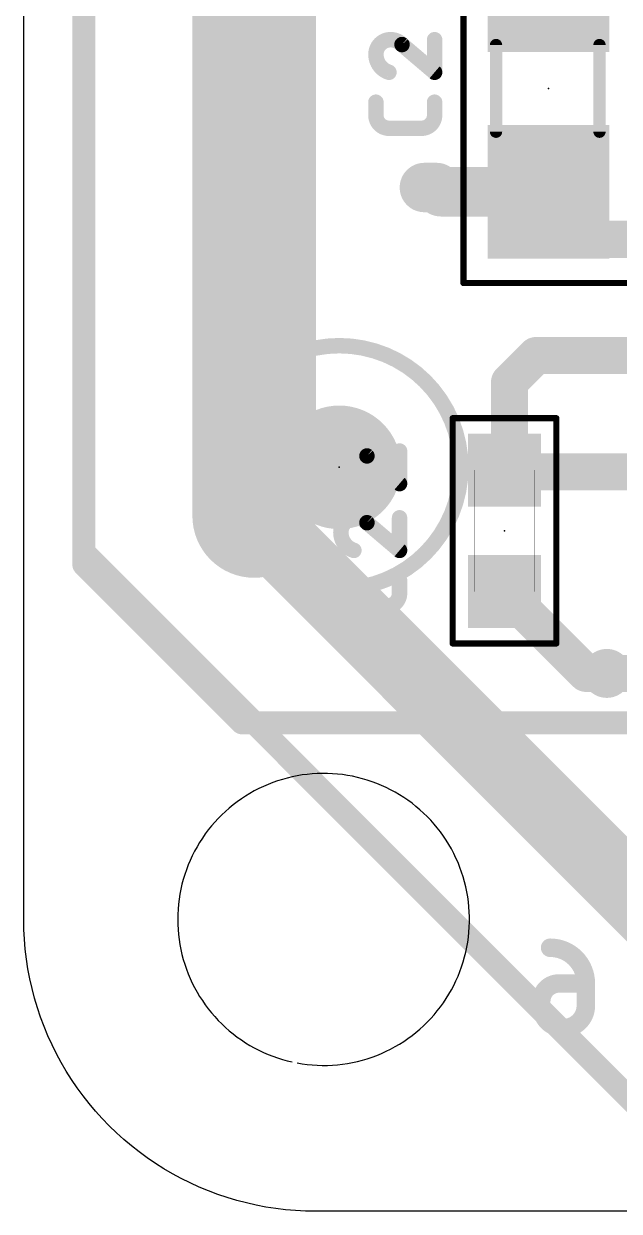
# Model space of a CAD drawing. Extents: x 23.6 to 57.9, y 14.1 to 54.9.
# Drawn here: x 23.61 to 28.5, y 14.09 to 23.85 of the extents above; entities that cross this region are included whole.
import ezdxf

# ---------------------------------------------------------------- set-up
doc = ezdxf.new("R2010")
doc.units = 0
for name, color, linetype in [('1', 12, 'CONTINUOUS'), ('15', 30, 'CONTINUOUS'), ('16', 132, 'CONTINUOUS'), ('18', 110, 'CONTINUOUS'), ('2', 41, 'CONTINUOUS'), ('20', 31, 'CONTINUOUS'), ('23', 53, 'CONTINUOUS'), ('24', 53, 'CONTINUOUS'), ('25', 253, 'CONTINUOUS'), ('26', 253, 'CONTINUOUS'), ('39', 12, 'CONTINUOUS'), ('42', 132, 'CONTINUOUS'), ('51', 253, 'CONTINUOUS')]:
    doc.layers.add(name, color=color, linetype=linetype)

# ---------------------------------------------------------------- blocks, each defined once
blk = doc.blocks.new('RECT')
blk.add_solid([(-0.5, -0.5), (0.5, -0.5), (-0.5, 0.5), (0.5, 0.5)])
blk = doc.blocks.new('PIE')
at = {"const_width": 0.5}
blk.add_lwpolyline([(0, -0.25, 1), (0, 0.25, 1), (0, -0.25)], format="xyb", dxfattribs=at)
blk = doc.blocks.new('ROUNDV')
at = {"const_width": 0.5}
blk.add_lwpolyline([(0, -0.25, 1), (0, 0.25, 1), (0, -0.25)], format="xyb", dxfattribs=at)

msp = doc.modelspace()

# ---------------------------------------------------------------- linework, layer by layer
at = {"layer": '1'}
for points, const_width in [([(25.5, 19.8), (25.5, 27)], 1.016), ([(27, 22.5), (26.9, 22.5)], 0.4064), ([(27.035, 22.465), (27, 22.5)], 0.4064), ([(27.921, 22.465), (27.035, 22.465)], 0.4064), ([(28.312, 22.074), (27.921, 22.465)], 0.3048), ([(29.3, 22.074), (28.312, 22.074)], 0.3048), ([(27.819, 21.119), (27.6, 20.9)], 0.3048), ([(29.379, 21.119), (27.819, 21.119)], 0.3048), ([(27.6, 20.9), (27.6, 20.219)], 0.3048), ([(27.6, 20.219), (27.559, 20.178)], 0.3048), ([(27.559, 20.178), (27.573, 20.164)], 0.3048), ([(27.655, 20.164), (27.6, 20.219)], 0.3048), ([(29.379, 20.164), (27.655, 20.164)], 0.3048), ([(30, 15.3), (25.5, 19.8)], 0.6096), ([(28.231, 18.506), (27.559, 19.178)], 0.3048), ([(28.4, 18.506), (28.231, 18.506)], 0.3048), ([(29.117, 18.506), (28.4, 18.506)], 0.3048)]:
    msp.add_lwpolyline(points, dxfattribs=dict(at, const_width=const_width))
for points, const_width in [([(26.9, 22.6016, 1), (26.9, 22.3984)], 0.2032), ([(27.0718, 22.5718, 1), (26.9282, 22.4282)], 0.2032), ([(27.035, 22.5666, 1), (27.035, 22.3634)], 0.2032), ([(27, 22.3984, 1), (27, 22.6016)], 0.2032), ([(27.921, 22.3634, 1), (27.921, 22.5666)], 0.2032), ([(26.9632, 22.3932, 1), (27.1068, 22.5368)], 0.2032), ([(27.9749, 22.5189, 1), (27.8671, 22.4111)], 0.1524), ([(28.312, 22.1502, 1), (28.312, 21.9978)], 0.1524), ([(28.2581, 22.0201, 1), (28.3659, 22.1279)], 0.1524), ([(27.819, 21.1952, 1), (27.819, 21.0428)], 0.1524), ([(27.8729, 21.0651, 1), (27.7651, 21.1729)], 0.1524), ([(27.6762, 20.9, 1), (27.5238, 20.9)], 0.1524), ([(27.5461, 20.9539, 1), (27.6539, 20.8461)], 0.1524), ([(27.6129, 20.2319, 1), (27.5051, 20.1241)], 0.1524), ([(27.5051, 20.2319, 1), (27.6129, 20.1241)], 0.1524), ([(27.6539, 20.2729, 1), (27.5461, 20.1651)], 0.1524), ([(27.6539, 20.1651, 1), (27.5461, 20.2729)], 0.1524), ([(27.655, 20.2402, 1), (27.655, 20.0878)], 0.1524), ([(27.5191, 20.1101, 1), (27.6269, 20.2179)], 0.1524), ([(27.5238, 20.219, 1), (27.6762, 20.219)], 0.1524), ([(27.6011, 20.1101, 1), (27.7089, 20.2179)], 0.1524), ([(25.246, 19.8, 1), (25.754, 19.8)], 0.508), ([(25.6078, 19.9078, 1), (25.3922, 19.6922)], 0.3048), ([(27.6129, 19.2319, 1), (27.5051, 19.1241)], 0.1524), ([(28.231, 18.5822, 1), (28.231, 18.4298)], 0.1524), ([(28.4, 18.5822, 1), (28.4, 18.4298)], 0.1524), ([(28.4, 18.4298, 1), (28.4, 18.5822)], 0.1524), ([(28.1771, 18.4521, 1), (28.2849, 18.5599)], 0.1524)]:
    msp.add_lwpolyline(points, format="xyb", dxfattribs=dict(at, const_width=const_width))
at = {"layer": '15', "const_width": 0.19}
for points in [[(24.1, 50), (24.1, 19.4)], [(24.1, 19.4), (25.4, 18.1)], [(25.4, 18.1), (32, 18.1)]]:
    msp.add_lwpolyline(points, dxfattribs=at)
at = {"layer": '15', "const_width": 0.095}
for points in [[(24.1336, 19.4336, 1), (24.0664, 19.3664)], [(24.0525, 19.4, 1), (24.1475, 19.4)], [(25.4, 18.1475, 1), (25.4, 18.0525)], [(25.3664, 18.0664, 1), (25.4336, 18.1336)]]:
    msp.add_lwpolyline(points, format="xyb", dxfattribs=at)
at = {"layer": '2', "const_width": 0.19}
for points in [[(24.1, 19.5), (24.1, 48.3)], [(29, 14.6), (24.1, 19.5)]]:
    msp.add_lwpolyline(points, dxfattribs=at)
at = {"layer": '2', "const_width": 0.095}
for points in [[(24.1336, 19.5336, 1), (24.0664, 19.4664)], [(24.0525, 19.5, 1), (24.1475, 19.5)]]:
    msp.add_lwpolyline(points, format="xyb", dxfattribs=at)
at = {"layer": '20'}
for p, q in [((23.605, 16.484), (23.605, 52.21)), ((25.8946, 17.671), (25.8535, 17.6641)), ((25.9359, 17.6764), (25.8946, 17.671)), ((25.9774, 17.6803), (25.9359, 17.6764)), ((26.019, 17.6829), (25.9774, 17.6803)), ((26.0606, 17.6839), (26.019, 17.6829)), ((26.1022, 17.6836), (26.0606, 17.6839)), ((26.1438, 17.6818), (26.1022, 17.6836)), ((26.1854, 17.6785), (26.1438, 17.6818)), ((26.2268, 17.6739), (26.1854, 17.6785)), ((26.268, 17.6677), (26.2268, 17.6739)), ((25.576, 17.5771), (25.5383, 17.5593)), ((25.6142, 17.5936), (25.576, 17.5771)), ((25.653, 17.6088), (25.6142, 17.5936)), ((25.6923, 17.6227), (25.653, 17.6088)), ((25.732, 17.6351), (25.6923, 17.6227)), ((25.7722, 17.6462), (25.732, 17.6351)), ((25.8127, 17.6559), (25.7722, 17.6462)), ((25.8535, 17.6641), (25.8127, 17.6559)), ((26.3089, 17.6602), (26.268, 17.6677)), ((26.3496, 17.6512), (26.3089, 17.6602)), ((26.39, 17.6408), (26.3496, 17.6512)), ((26.4299, 17.6291), (26.39, 17.6408)), ((26.4694, 17.6159), (26.4299, 17.6291)), ((26.5085, 17.6014), (26.4694, 17.6159)), ((26.547, 17.5855), (26.5085, 17.6014)), ((26.5849, 17.5684), (26.547, 17.5855)), ((25.3946, 17.4752), (25.3606, 17.4511)), ((25.4294, 17.4981), (25.3946, 17.4752)), ((25.465, 17.5197), (25.4294, 17.4981)), ((25.5013, 17.5401), (25.465, 17.5197)), ((25.5383, 17.5593), (25.5013, 17.5401)), ((26.6223, 17.5499), (26.5849, 17.5684)), ((26.6589, 17.5301), (26.6223, 17.5499)), ((26.6949, 17.5091), (26.6589, 17.5301)), ((26.7301, 17.4868), (26.6949, 17.5091)), ((26.7645, 17.4633), (26.7301, 17.4868)), ((25.2952, 17.3995), (25.2639, 17.3721)), ((25.3275, 17.4259), (25.2952, 17.3995)), ((25.3606, 17.4511), (25.3275, 17.4259)), ((26.7981, 17.4387), (26.7645, 17.4633)), ((26.8308, 17.4128), (26.7981, 17.4387)), ((26.8625, 17.3859), (26.8308, 17.4128)), ((26.8934, 17.3579), (26.8625, 17.3859)), ((25.176, 17.2833), (25.1488, 17.2518)), ((25.2043, 17.3139), (25.176, 17.2833)), ((25.2336, 17.3435), (25.2043, 17.3139)), ((25.2639, 17.3721), (25.2336, 17.3435)), ((26.9232, 17.3288), (26.8934, 17.3579)), ((26.952, 17.2987), (26.9232, 17.3288)), ((26.9798, 17.2677), (26.952, 17.2987)), ((25.0977, 17.186), (25.074, 17.1518)), ((25.1227, 17.2193), (25.0977, 17.186)), ((25.1488, 17.2518), (25.1227, 17.2193)), ((27.0064, 17.2357), (26.9798, 17.2677)), ((27.0319, 17.2027), (27.0064, 17.2357)), ((27.0563, 17.169), (27.0319, 17.2027)), ((25.0514, 17.1168), (25.03, 17.081)), ((25.074, 17.1518), (25.0514, 17.1168)), ((27.0795, 17.1344), (27.0563, 17.169)), ((27.1014, 17.099), (27.0795, 17.1344)), ((27.1222, 17.0628), (27.1014, 17.099)), ((24.9911, 17.0073), (24.9736, 16.9695)), ((25.01, 17.0445), (24.9911, 17.0073)), ((25.03, 17.081), (25.01, 17.0445)), ((27.1416, 17.026), (27.1222, 17.0628)), ((27.1598, 16.9885), (27.1416, 17.026)), ((27.1766, 16.9504), (27.1598, 16.9885)), ((24.9426, 16.8922), (24.9291, 16.8528)), ((24.9574, 16.9312), (24.9426, 16.8922)), ((24.9736, 16.9695), (24.9574, 16.9312)), ((27.1922, 16.9118), (27.1766, 16.9504)), ((27.2063, 16.8726), (27.1922, 16.9118)), ((24.917, 16.813), (24.9062, 16.7727)), ((24.9291, 16.8528), (24.917, 16.813)), ((27.2191, 16.833), (27.2063, 16.8726)), ((27.2306, 16.7929), (27.2191, 16.833)), ((27.2406, 16.7525), (27.2306, 16.7929)), ((24.8969, 16.7321), (24.889, 16.6912)), ((24.9062, 16.7727), (24.8969, 16.7321)), ((27.2492, 16.7117), (27.2406, 16.7525)), ((27.2564, 16.6707), (27.2492, 16.7117)), ((24.8775, 16.6087), (24.8739, 16.5673)), ((24.8825, 16.6501), (24.8775, 16.6087)), ((24.889, 16.6912), (24.8825, 16.6501)), ((27.2622, 16.6294), (27.2564, 16.6707)), ((27.2665, 16.588), (27.2622, 16.6294)), ((24.8717, 16.5256), (24.871, 16.484)), ((24.8739, 16.5673), (24.8717, 16.5256)), ((27.2694, 16.5465), (27.2665, 16.588)), ((27.2708, 16.5048), (27.2694, 16.5465)), ((27.2708, 16.4632), (27.2708, 16.5048)), ((23.6064, 16.4021), (23.605, 16.484)), ((23.6106, 16.3203), (23.6064, 16.4021)), ((24.871, 16.484), (24.8717, 16.4423)), ((24.8717, 16.4423), (24.8739, 16.4007)), ((24.8739, 16.4007), (24.8775, 16.3593)), ((27.2665, 16.38), (27.2694, 16.4215)), ((27.2694, 16.4215), (27.2708, 16.4632)), ((23.6176, 16.2387), (23.6106, 16.3203)), ((24.8775, 16.3593), (24.8825, 16.3179)), ((24.8825, 16.3179), (24.889, 16.2768)), ((27.2564, 16.2973), (27.2622, 16.3386)), ((27.2622, 16.3386), (27.2665, 16.38)), ((23.6273, 16.1573), (23.6176, 16.2387)), ((24.889, 16.2768), (24.8969, 16.2359)), ((24.8969, 16.2359), (24.9062, 16.1953)), ((27.2306, 16.1751), (27.2406, 16.2155)), ((27.2406, 16.2155), (27.2492, 16.2563)), ((27.2492, 16.2563), (27.2564, 16.2973)), ((23.6399, 16.0764), (23.6273, 16.1573)), ((24.9062, 16.1953), (24.917, 16.155)), ((24.917, 16.155), (24.9291, 16.1152)), ((24.9291, 16.1152), (24.9426, 16.0757)), ((27.2063, 16.0954), (27.2191, 16.135)), ((27.2191, 16.135), (27.2306, 16.1751)), ((23.6552, 15.9959), (23.6399, 16.0764)), ((24.9426, 16.0757), (24.9574, 16.0368)), ((24.9574, 16.0368), (24.9736, 15.9984)), ((27.1598, 15.9795), (27.1766, 16.0176)), ((27.1766, 16.0176), (27.1922, 16.0562)), ((27.1922, 16.0562), (27.2063, 16.0954)), ((23.6732, 15.916), (23.6552, 15.9959)), ((23.694, 15.8368), (23.6732, 15.916)), ((24.9736, 15.9984), (24.9911, 15.9607)), ((24.9911, 15.9607), (25.01, 15.9235)), ((25.01, 15.9235), (25.03, 15.887)), ((27.1222, 15.9052), (27.1416, 15.942)), ((27.1416, 15.942), (27.1598, 15.9795)), ((23.7174, 15.7583), (23.694, 15.8368)), ((25.03, 15.887), (25.0514, 15.8512)), ((25.0514, 15.8512), (25.074, 15.8162)), ((25.074, 15.8162), (25.0977, 15.782)), ((27.0563, 15.799), (27.0795, 15.8336)), ((27.0795, 15.8336), (27.1014, 15.869)), ((27.1014, 15.869), (27.1222, 15.9052)), ((23.7435, 15.6806), (23.7174, 15.7583)), ((25.0977, 15.782), (25.1227, 15.7487)), ((25.1227, 15.7487), (25.1488, 15.7162)), ((25.1488, 15.7162), (25.176, 15.6847)), ((26.9798, 15.7003), (27.0064, 15.7323)), ((27.0064, 15.7323), (27.0319, 15.7652)), ((27.0319, 15.7652), (27.0563, 15.799)), ((23.7723, 15.6039), (23.7435, 15.6806)), ((25.176, 15.6847), (25.2043, 15.6541)), ((25.2043, 15.6541), (25.2336, 15.6245)), ((25.2336, 15.6245), (25.2639, 15.5959)), ((26.8934, 15.6101), (26.9232, 15.6392)), ((26.9232, 15.6392), (26.952, 15.6692)), ((26.952, 15.6692), (26.9798, 15.7003)), ((23.8036, 15.5282), (23.7723, 15.6039)), ((23.8375, 15.4537), (23.8036, 15.5282)), ((25.2639, 15.5959), (25.2952, 15.5685)), ((25.2952, 15.5685), (25.3275, 15.5421)), ((25.3275, 15.5421), (25.3606, 15.5169)), ((26.7645, 15.5047), (26.7981, 15.5293)), ((26.7981, 15.5293), (26.8308, 15.5551)), ((26.8308, 15.5551), (26.8625, 15.5821)), ((26.8625, 15.5821), (26.8934, 15.6101)), ((23.874, 15.3803), (23.8375, 15.4537)), ((25.3606, 15.5169), (25.3946, 15.4928)), ((25.3946, 15.4928), (25.4294, 15.4699)), ((25.4294, 15.4699), (25.465, 15.4483)), ((25.465, 15.4483), (25.5013, 15.4278)), ((25.5013, 15.4278), (25.5383, 15.4087)), ((26.6223, 15.4181), (26.6589, 15.4379)), ((26.6589, 15.4379), (26.6949, 15.4589)), ((26.6949, 15.4589), (26.7301, 15.4812)), ((26.7301, 15.4812), (26.7645, 15.5047)), ((23.9129, 15.3082), (23.874, 15.3803)), ((25.5383, 15.4087), (25.576, 15.3909)), ((25.576, 15.3909), (25.6142, 15.3743)), ((25.6142, 15.3743), (25.653, 15.3592)), ((25.653, 15.3592), (25.6923, 15.3453)), ((25.6923, 15.3453), (25.732, 15.3329)), ((25.732, 15.3329), (25.7722, 15.3218)), ((26.3496, 15.3168), (26.39, 15.3272)), ((26.39, 15.3272), (26.4299, 15.3389)), ((26.4299, 15.3389), (26.4694, 15.3521)), ((26.4694, 15.3521), (26.5085, 15.3666)), ((26.5085, 15.3666), (26.547, 15.3824)), ((26.547, 15.3824), (26.5849, 15.3996)), ((26.5849, 15.3996), (26.6223, 15.4181)), ((23.9542, 15.2375), (23.9129, 15.3082)), ((23.998, 15.1683), (23.9542, 15.2375)), ((25.7722, 15.3218), (25.8127, 15.3121)), ((25.8535, 15.3039), (25.8946, 15.297)), ((25.8946, 15.297), (25.9359, 15.2916)), ((25.9359, 15.2916), (25.9774, 15.2877)), ((25.9774, 15.2877), (26.019, 15.2851)), ((26.019, 15.2851), (26.0606, 15.2841)), ((26.0606, 15.2841), (26.1022, 15.2844)), ((26.1022, 15.2844), (26.1438, 15.2862)), ((26.1438, 15.2862), (26.1854, 15.2895)), ((26.1854, 15.2895), (26.2268, 15.2941)), ((26.2268, 15.2941), (26.268, 15.3003)), ((26.268, 15.3003), (26.3089, 15.3078)), ((26.3089, 15.3078), (26.3496, 15.3168)), ((24.0441, 15.1005), (23.998, 15.1683)), ((24.0925, 15.0344), (24.0441, 15.1005)), ((24.1431, 14.97), (24.0925, 15.0344)), ((24.1958, 14.9074), (24.1431, 14.97)), ((24.2507, 14.8466), (24.1958, 14.9074)), ((24.3076, 14.7876), (24.2507, 14.8466)), ((24.3666, 14.7307), (24.3076, 14.7876)), ((24.4274, 14.6758), (24.3666, 14.7307)), ((24.49, 14.6231), (24.4274, 14.6758)), ((24.5544, 14.5725), (24.49, 14.6231)), ((24.6205, 14.5241), (24.5544, 14.5725)), ((24.6883, 14.478), (24.6205, 14.5241)), ((24.7575, 14.4342), (24.6883, 14.478)), ((24.8282, 14.3929), (24.7575, 14.4342)), ((24.9003, 14.354), (24.8282, 14.3929)), ((24.9737, 14.3175), (24.9003, 14.354)), ((25.0482, 14.2836), (24.9737, 14.3175)), ((25.1239, 14.2523), (25.0482, 14.2836)), ((25.2006, 14.2235), (25.1239, 14.2523)), ((25.2783, 14.1974), (25.2006, 14.2235)), ((25.3568, 14.174), (25.2783, 14.1974)), ((25.436, 14.1532), (25.3568, 14.174)), ((25.5159, 14.1352), (25.436, 14.1532)), ((25.5964, 14.1199), (25.5159, 14.1352)), ((25.6773, 14.1073), (25.5964, 14.1199)), ((25.7587, 14.0976), (25.6773, 14.1073)), ((25.8403, 14.0906), (25.7587, 14.0976)), ((25.9221, 14.0864), (25.8403, 14.0906)), ((26.004, 14.085), (25.9221, 14.0864)), ((54.709, 14.085), (26.004, 14.085))]:
    msp.add_line(p, q, dxfattribs=at)
at = {"layer": '23'}
for p in [(27.921, 23.315), (27.559, 19.678)]:
    msp.add_point(p, dxfattribs=at)
at = {"layer": '24'}
msp.add_point((26.2, 20.2), dxfattribs=at)
at = {"layer": '25'}
for points, const_width in [([(26.6221, 23.7152, 0.4142), (26.5014, 23.5945)], 0.127), ([(26.6221, 23.7469, 1), (26.622, 23.6834)], 0.0635), ([(26.7159, 23.675, 0.2053), (26.6221, 23.7152)], 0.127), ([(26.622, 23.6834, 1), (26.6221, 23.7469)], 0.0635), ([(26.7365, 23.6992, 1), (26.6953, 23.6508)], 0.0635), ([(26.6929, 23.6531, 1), (26.7389, 23.6969)], 0.0635), ([(27.0157, 23.7152, 1), (26.9522, 23.7152)], 0.0635), ([(26.5014, 23.5945, 0.3252), (26.6086, 23.4471)], 0.127), ([(26.5331, 23.5945, 1), (26.4696, 23.5945)], 0.0635), ([(26.4696, 23.5945, 1), (26.5331, 23.5945)], 0.0635), ([(26.5989, 23.4169, 1), (26.6184, 23.4773)], 0.0635), ([(26.9522, 23.4471, 1), (27.0157, 23.4471)], 0.0635), ([(26.9634, 23.4229, 1), (27.0046, 23.4713)], 0.0635), ([(26.5331, 23.2015, 1), (26.4696, 23.2015)], 0.0635), ([(27.0157, 23.2015, 1), (26.9522, 23.2015)], 0.0635), ([(26.5014, 23.0943, 0.4142), (26.6086, 22.987)], 0.127), ([(26.5331, 23.0943, 1), (26.4696, 23.0943)], 0.0635), ([(26.8768, 22.987, 0.4142), (26.984, 23.0943)], 0.127), ([(27.0157, 23.0943, 1), (26.9522, 23.0943)], 0.0635), ([(26.4696, 23.0943, 1), (26.5331, 23.0943)], 0.0635), ([(26.6086, 23.0188, 1), (26.6086, 22.9553)], 0.0635), ([(26.6086, 22.9553, 1), (26.6086, 23.0188)], 0.0635), ([(26.8768, 23.0188, 1), (26.8768, 22.9553)], 0.0635), ([(26.8768, 22.9553, 1), (26.8768, 23.0188)], 0.0635), ([(26.9522, 23.0943, 1), (27.0157, 23.0943)], 0.0635), ([(26.3338, 20.3339, 0.4142), (26.2131, 20.2132)], 0.127), ([(26.4276, 20.2936, 0.2053), (26.3338, 20.3339)], 0.127), ([(26.3338, 20.3656, 1), (26.3338, 20.3021)], 0.0635), ([(26.3338, 20.3021, 1), (26.3338, 20.3656)], 0.0635), ([(26.4482, 20.3178, 1), (26.4071, 20.2694)], 0.0635), ([(26.4046, 20.2717, 1), (26.4506, 20.3155)], 0.0635), ([(26.7275, 20.3339, 1), (26.664, 20.3339)], 0.0635), ([(26.2131, 20.2132, 0.3252), (26.3204, 20.0657)], 0.127), ([(26.2449, 20.2132, 1), (26.1814, 20.2132)], 0.0635), ([(26.1814, 20.2132, 1), (26.2449, 20.2132)], 0.0635), ([(26.3106, 20.0355, 1), (26.3302, 20.096)], 0.0635), ([(26.6752, 20.0416, 1), (26.7163, 20.0899)], 0.0635), ([(26.664, 20.0657, 1), (26.7275, 20.0657)], 0.0635), ([(26.3338, 19.7852, 0.4142), (26.2131, 19.6646)], 0.127), ([(26.4276, 19.745, 0.2053), (26.3338, 19.7852)], 0.127), ([(26.3338, 19.817, 1), (26.3338, 19.7535)], 0.0635), ([(26.3338, 19.7535, 1), (26.3338, 19.817)], 0.0635), ([(26.7275, 19.7852, 1), (26.664, 19.7852)], 0.0635), ([(26.2131, 19.6646, 0.3252), (26.3204, 19.5171)], 0.127), ([(26.2449, 19.6646, 1), (26.1814, 19.6646)], 0.0635), ([(26.4482, 19.7692, 1), (26.4071, 19.7208)], 0.0635), ([(26.4046, 19.7231, 1), (26.4506, 19.7669)], 0.0635), ([(26.1814, 19.6646, 1), (26.2449, 19.6646)], 0.0635), ([(26.3106, 19.4869, 1), (26.3302, 19.5473)], 0.0635), ([(26.664, 19.5171, 1), (26.7275, 19.5171)], 0.0635), ([(26.6752, 19.4929, 1), (26.7163, 19.5413)], 0.0635), ([(26.2449, 19.2715, 1), (26.1814, 19.2715)], 0.0635), ([(26.7275, 19.2715, 1), (26.664, 19.2715)], 0.0635), ([(26.2131, 19.1643, 0.4142), (26.3204, 19.057)], 0.127), ([(26.2449, 19.1643, 1), (26.1814, 19.1643)], 0.0635), ([(26.1814, 19.1643, 1), (26.2449, 19.1643)], 0.0635), ([(26.5885, 19.057, 0.4142), (26.6957, 19.1643)], 0.127), ([(26.7275, 19.1643, 1), (26.664, 19.1643)], 0.0635), ([(26.664, 19.1643, 1), (26.7275, 19.1643)], 0.0635), ([(26.3204, 19.0888, 1), (26.3204, 19.0253)], 0.0635), ([(26.3204, 19.0253, 1), (26.3204, 19.0888)], 0.0635), ([(26.5885, 19.0888, 1), (26.5885, 19.0253)], 0.0635), ([(26.5885, 19.0253, 1), (26.5885, 19.0888)], 0.0635)]:
    msp.add_lwpolyline(points, format="xyb", dxfattribs=dict(at, const_width=const_width))
at = {"layer": '25', "const_width": 0.127}
for points in [[(26.7159, 23.675), (26.984, 23.4471)], [(26.984, 23.4471), (26.984, 23.7152)], [(26.5014, 23.0943), (26.5014, 23.2015)], [(26.984, 23.2015), (26.984, 23.0943)], [(26.8768, 22.987), (26.6086, 22.987)], [(26.4276, 20.2936), (26.6957, 20.0657)], [(26.6957, 20.0657), (26.6957, 20.3339)], [(26.6957, 19.5171), (26.6957, 19.7852)], [(26.4276, 19.745), (26.6957, 19.5171)], [(26.2131, 19.1643), (26.2131, 19.2715)], [(26.6957, 19.2715), (26.6957, 19.1643)], [(26.5885, 19.057), (26.3204, 19.057)]]:
    msp.add_lwpolyline(points, dxfattribs=at)
at = {"layer": '26'}
for points, const_width in [([(28.2276, 15.9574, 0.4142), (27.9341, 16.251)], 0.1524), ([(27.9341, 16.2891, 1), (27.9341, 16.2129)], 0.0762), ([(28.0075, 15.9574, 0.4142), (27.8608, 15.8107)], 0.1524), ([(28.0075, 15.9955, 1), (28.0075, 15.9193)], 0.0762), ([(28.0075, 15.9193, 1), (28.0075, 15.9955)], 0.0762), ([(28.2657, 15.9574, 1), (28.1895, 15.9574)], 0.0762), ([(28.2276, 15.9193, 1), (28.2276, 15.9955)], 0.0762), ([(28.1895, 15.9574, 1), (28.2657, 15.9574)], 0.0762), ([(27.8989, 15.8107, 1), (27.8227, 15.8107)], 0.0762), ([(27.8608, 15.774, 1), (28.2276, 15.774)], 0.1524), ([(27.8989, 15.774, 1), (27.8227, 15.774)], 0.0762), ([(27.8227, 15.8107, 1), (27.8989, 15.8107)], 0.0762), ([(28.2657, 15.774, 1), (28.1895, 15.774)], 0.0762), ([(27.8227, 15.774, 1), (27.8989, 15.774)], 0.0762), ([(28.1895, 15.774, 1), (28.2657, 15.774)], 0.0762)]:
    msp.add_lwpolyline(points, format="xyb", dxfattribs=dict(at, const_width=const_width))
at = {"layer": '26', "const_width": 0.1524}
for points in [[(28.2276, 15.9574), (28.0075, 15.9574)], [(28.2276, 15.774), (28.2276, 15.9574)], [(27.8608, 15.8107), (27.8608, 15.774)]]:
    msp.add_lwpolyline(points, dxfattribs=at)
at = {"layer": '39'}
for points, const_width in [([(27.221, 21.715), (27.221, 24.915)], 0.0508), ([(28.621, 21.715), (27.221, 21.715)], 0.0508), ([(27.1328, 20.6042), (27.1328, 18.7518)], 0.05), ([(27.9852, 20.6042), (27.1328, 20.6042)], 0.05), ([(27.9852, 18.7518), (27.9852, 20.6042)], 0.05), ([(27.1328, 18.7518), (27.9852, 18.7518)], 0.05)]:
    msp.add_lwpolyline(points, dxfattribs=dict(at, const_width=const_width))
for points, const_width in [([(27.221, 21.7277, 1), (27.221, 21.7023)], 0.0254), ([(27.2083, 21.715, 1), (27.2337, 21.715)], 0.0254), ([(27.1453, 20.6042, 1), (27.1203, 20.6042)], 0.025), ([(27.1328, 20.6167, 1), (27.1328, 20.5917)], 0.025), ([(27.9977, 20.6042, 1), (27.9727, 20.6042)], 0.025), ([(27.9852, 20.5917, 1), (27.9852, 20.6167)], 0.025), ([(27.1328, 18.7643, 1), (27.1328, 18.7393)], 0.025), ([(27.1203, 18.7518, 1), (27.1453, 18.7518)], 0.025), ([(27.9727, 18.7518, 1), (27.9977, 18.7518)], 0.025), ([(27.9852, 18.7393, 1), (27.9852, 18.7643)], 0.025)]:
    msp.add_lwpolyline(points, format="xyb", dxfattribs=dict(at, const_width=const_width))
at = {"layer": '42', "const_width": 0.127}
msp.add_lwpolyline([(26.2, 19.2, 1), (26.2, 21.2, 1), (26.2, 19.2)], format="xyb", dxfattribs=at)
at = {"layer": '51'}
for points, const_width in [([(27.489, 22.959), (27.489, 23.671)], 0.1016), ([(28.34, 22.959), (28.34, 23.671)], 0.1016), ([(27.309, 19.178), (27.309, 20.178)], 0.0025), ([(27.309, 20.178), (27.809, 20.178)], 0.0025), ([(27.809, 20.178), (27.809, 19.178)], 0.0025), ([(27.809, 19.178), (27.309, 19.178)], 0.0025)]:
    msp.add_lwpolyline(points, dxfattribs=dict(at, const_width=const_width))
for points, const_width in [([(27.5144, 23.671, 1), (27.4636, 23.671)], 0.0508), ([(28.3654, 23.671, 1), (28.3146, 23.671)], 0.0508), ([(27.4636, 22.959, 1), (27.5144, 22.959)], 0.0508), ([(28.3146, 22.959, 1), (28.3654, 22.959)], 0.0508), ([(27.3096, 20.178, 1), (27.3084, 20.178)], 0.0013), ([(27.309, 20.1786, 1), (27.309, 20.1774)], 0.0013), ([(27.8096, 20.178, 1), (27.8084, 20.178)], 0.0013), ([(27.809, 20.1774, 1), (27.809, 20.1786)], 0.0013), ([(27.309, 19.1786, 1), (27.309, 19.1774)], 0.0013), ([(27.3084, 19.178, 1), (27.3096, 19.178)], 0.0013), ([(27.8084, 19.178, 1), (27.8096, 19.178)], 0.0013), ([(27.809, 19.1774, 1), (27.809, 19.1786)], 0.0013)]:
    msp.add_lwpolyline(points, format="xyb", dxfattribs=dict(at, const_width=const_width))

# ---------------------------------------------------------------- block references
at = {"layer": '1', "xscale": 1.1, "rotation": 90}
for p in [(27.921, 24.165), (27.921, 22.465)]:
    msp.add_blockref('RECT', p, dxfattribs=at)
at = {"layer": '1', "xscale": 0.6, "yscale": 0.6, "rotation": 90}
for p in [(27.559, 20.178), (27.559, 19.178)]:
    msp.add_blockref('RECT', p, dxfattribs=at)
at = {"layer": '16', "xscale": 1.016, "yscale": 1.016}
msp.add_blockref('PIE', (26.2, 20.2), dxfattribs=at)
at = {"layer": '18', "xscale": 0.4024, "yscale": 0.4024}
for p in [(26.9, 22.5), (26.9, 22.5), (28.4, 18.506), (28.4, 18.506)]:
    msp.add_blockref('ROUNDV', p, dxfattribs=at)
at = {"layer": '51'}
for p, xscale, yscale, rotation in [((27.9159, 23.8953), 0.5001, 0.95, 90), ((27.9159, 22.7269), 0.5001, 0.95, 90), ((27.559, 20.078), 0.2, 0.5, 270), ((27.559, 19.278), 0.2, 0.5, 90)]:
    msp.add_blockref('RECT', p, dxfattribs=dict(at, xscale=xscale, yscale=yscale, rotation=rotation))

doc.saveas('drawing.dxf')
